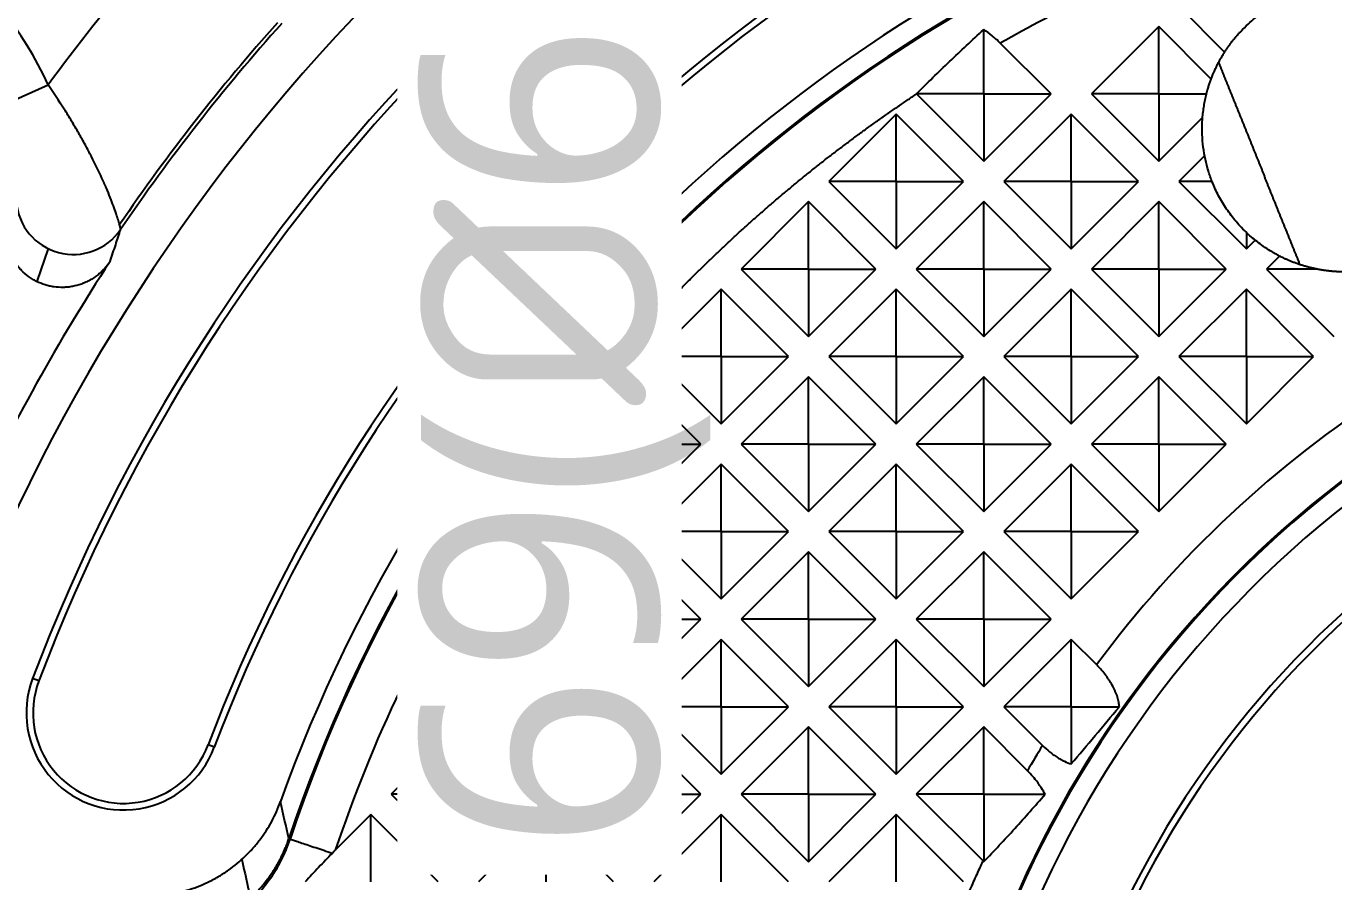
# Model space of a CAD drawing. Header units: millimetres. Extents: x 2519 to 3162, y 2051 to 2506.
# Drawn here: x 2738.72 to 2752.52, y 2284.17 to 2293.2 of the extents above; entities that cross this region are included whole.
import ezdxf
from ezdxf.lldxf.tags import DXFTag

# ---------------------------------------------------------------- set-up
doc = ezdxf.new("R2010")
doc.units = ezdxf.units.MM
doc.layers.add('20', color=7, linetype='Continuous', true_color=0xffffff)
doc.layers.add('dim', color=82, linetype='Continuous', lineweight=9)
doc.styles.add('Capful-A', font='')
doc.styles.get('Capful-A').set_extended_font_data('Microsoft YaHei')
tags = doc.linetypes.add('DASHED', pattern=[25.72, 12.86, -12.86]).pattern_tags.tags
tags[6:7] = [DXFTag(74, 4), DXFTag(75, 0), DXFTag(340, '0'), DXFTag(46, 0.0), DXFTag(50, 0.0), DXFTag(44, 0.0), DXFTag(45, 0.0)]
tags[4:5] = [DXFTag(74, 4), DXFTag(75, 0), DXFTag(340, '0'), DXFTag(46, 0.0), DXFTag(50, 0.0), DXFTag(44, 0.0), DXFTag(45, 0.0)]
doc.dimstyles.new('Capful-A-1.0', dxfattribs={"dimtxt": 2.5, "dimasz": 2.5, "dimexe": 1.5, "dimexo": 1, "dimgap": 1.5, "dimtad": 0, "dimdsep": 46, "dimtxsty": 'Capful-A', "dimcen": 0, "dimclrt": 2, "dimazin": 2, "dimtfac": 1, "dimtmove": 0, "dimatfit": 3, "dimfxl": 0, "dimtolj": 1, "dimtzin": 0, "dimarcsym": 0})

# ---------------------------------------------------------------- blocks, each defined once
blk = doc.blocks.new('*D157')
at = {"layer": 'Defpoints', "color": 0, "transparency": 16777216}
for p in [(2724.164, 2292.55), (2725.103, 2292.55), (2813.414, 2279.55)]:
    blk.add_point(p, dxfattribs=at)
at = {"layer": 'dim', "color": 0, "lineweight": -2, "transparency": 16777216}
blk.add_line((2724.663, 2292.55), (2725.103, 2292.55), dxfattribs=at)
at = {"layer": 'dim', "color": 2, "transparency": 16777216, "insert": (2730.448, 2292.55), "char_height": 2.5, "attachment_point": 5, "style": 'Capful-A', "bg_fill": 3, "box_fill_scale": 1.1, "bg_fill_color": 256, "bg_fill_true_color": 13158600, "bg_fill_transparency": 0}
blk.add_mtext('\\A1;13({\\fISOCPEUR|b0|i0|c134|p34;%%C}5)', dxfattribs=at)
blk = doc.blocks.new('*D158')
at = {"layer": 'Defpoints', "color": 0, "transparency": 16777216}
for p in [(2721.414, 2296.861), (2721.414, 2292.55), (2813.414, 2279.55)]:
    blk.add_point(p, dxfattribs=at)
at = {"layer": 'dim', "color": 0, "lineweight": -2, "transparency": 16777216}
blk.add_line((2721.414, 2293.05), (2721.414, 2296.861), dxfattribs=at)
at = {"layer": 'dim', "color": 2, "transparency": 16777216, "insert": (2721.414, 2299.131), "char_height": 2.5, "attachment_point": 5, "rotation": 90, "style": 'Capful-A', "bg_fill": 3, "box_fill_scale": 1.1, "bg_fill_color": 256, "bg_fill_true_color": 13158600, "bg_fill_transparency": 0}
blk.add_mtext('\\A1;92', dxfattribs=at)
blk = doc.blocks.new('*D161')
at = {"layer": 'Defpoints', "color": 0, "transparency": 16777216}
blk.add_point((2813.414, 2279.55), dxfattribs=at)
at = {"layer": 'dim', "color": 0, "lineweight": -2, "transparency": 16777216}
blk.add_line((2722.202, 2282.25), (2722.202, 2281.862), dxfattribs=at)
at = {"layer": 'dim', "color": 2, "transparency": 16777216, "insert": (2722.202, 2286.203), "char_height": 2.5, "attachment_point": 5, "rotation": 90, "style": 'Capful-A', "bg_fill": 3, "box_fill_scale": 1.1, "bg_fill_color": 256, "bg_fill_true_color": 13158600, "bg_fill_transparency": 0}
blk.add_mtext('\\A1;91.21', dxfattribs=at)
at = {"layer": 'Defpoints', "color": 0, "transparency": 16777216}
for p in [(2722.202, 2281.862), (2722.202, 2281.75)]:
    blk.add_point(p, dxfattribs=at)
blk = doc.blocks.new('*D162')
at = {"layer": 'Defpoints', "color": 0, "transparency": 16777216}
for p in [(2706.409, 2279.55), (2813.414, 2279.55)]:
    blk.add_point(p, dxfattribs=at)
at = {"layer": 'dim', "color": 0, "lineweight": -2, "transparency": 16777216}
for p, q in [((2706.409, 2280.05), (2706.409, 2283.55)), ((2706.409, 2283.55), (2706.409, 2278.962)), ((2706.409, 2278.962), (2706.409, 2282.962))]:
    blk.add_line(p, q, dxfattribs=at)
at = {"layer": 'dim', "color": 2, "transparency": 16777216, "insert": (2706.409, 2288.182), "char_height": 2.5, "attachment_point": 5, "rotation": 90, "style": 'Capful-A', "bg_fill": 3, "box_fill_scale": 1.1, "bg_fill_color": 256, "bg_fill_true_color": 13158600, "bg_fill_transparency": 0}
blk.add_mtext('\\A1;107.01', dxfattribs=at)
at = {"layer": 'Defpoints', "color": 0, "transparency": 16777216}
blk.add_point((2706.409, 2282.962), dxfattribs=at)
blk = doc.blocks.new('*D188')
at = {"layer": 'Defpoints', "color": 0, "transparency": 16777216}
for p in [(2744.414, 2283.929), (2744.414, 2282.85), (2813.414, 2279.55)]:
    blk.add_point(p, dxfattribs=at)
at = {"layer": 'dim', "color": 0, "lineweight": -2, "transparency": 16777216}
blk.add_line((2744.414, 2283.35), (2744.414, 2283.929), dxfattribs=at)
at = {"layer": 'dim', "color": 2, "transparency": 16777216, "insert": (2744.414, 2289.35), "char_height": 2.5, "attachment_point": 5, "rotation": 90, "style": 'Capful-A', "bg_fill": 3, "box_fill_scale": 1.1, "bg_fill_color": 256, "bg_fill_true_color": 13158600, "bg_fill_transparency": 0}
blk.add_mtext('\\A1;69({\\fISOCPEUR|b0|i0|c134|p34;%%C}6)', dxfattribs=at)

msp = doc.modelspace()

# ---------------------------------------------------------------- linework, layer by layer
at = {"layer": '20', "color": 7, "linetype": 'Continuous'}
for p, q in [((2750.887, 2293.408), (2751.369, 2292.925)), ((2748.826, 2292.484), (2748.826, 2293.162)), ((2750.674, 2293.194), (2749.963, 2292.484)), ((2751.227, 2292.641), (2750.674, 2293.194)), ((2750.674, 2292.484), (2750.674, 2293.194)), ((2749.537, 2292.484), (2749.001, 2293.019)), ((2738.402, 2292.334), (2738.952, 2292.579)), ((2748.826, 2292.484), (2748.115, 2292.484)), ((2748.116, 2292.483), (2748.826, 2291.773)), ((2748.826, 2292.484), (2748.826, 2291.773)), ((2748.826, 2292.484), (2749.537, 2292.484)), ((2748.826, 2291.773), (2749.537, 2292.484)), ((2750.674, 2292.484), (2749.963, 2292.484)), ((2749.963, 2292.484), (2750.674, 2291.773)), ((2750.674, 2292.484), (2750.674, 2291.773)), ((2750.674, 2292.484), (2751.178, 2292.484)), ((2747.902, 2292.271), (2747.192, 2291.56)), ((2747.902, 2291.56), (2747.902, 2292.271)), ((2748.613, 2291.56), (2747.902, 2292.271)), ((2749.75, 2292.271), (2749.039, 2291.56)), ((2750.461, 2291.56), (2749.75, 2292.271)), ((2749.75, 2291.56), (2749.75, 2292.271)), ((2750.674, 2291.773), (2751.136, 2292.236)), ((2751.158, 2291.831), (2750.887, 2291.56)), ((2747.902, 2291.56), (2747.192, 2291.56)), ((2747.192, 2291.56), (2747.902, 2290.849)), ((2747.902, 2291.56), (2747.902, 2290.849)), ((2747.902, 2291.56), (2748.613, 2291.56)), ((2747.902, 2290.849), (2748.613, 2291.56)), ((2749.039, 2291.56), (2749.75, 2290.849)), ((2749.75, 2291.56), (2749.039, 2291.56)), ((2749.75, 2290.849), (2750.461, 2291.56)), ((2749.75, 2291.56), (2750.461, 2291.56)), ((2749.75, 2291.56), (2749.75, 2290.849)), ((2751.236, 2291.56), (2750.887, 2291.56)), ((2750.887, 2291.56), (2751.598, 2290.849)), ((2746.978, 2291.347), (2746.268, 2290.636)), ((2746.978, 2290.636), (2746.978, 2291.347)), ((2747.689, 2290.636), (2746.978, 2291.347)), ((2748.826, 2291.347), (2748.115, 2290.636)), ((2748.826, 2290.636), (2748.826, 2291.347)), ((2749.537, 2290.636), (2748.826, 2291.347)), ((2750.674, 2291.347), (2749.963, 2290.636)), ((2750.674, 2290.636), (2750.674, 2291.347)), ((2751.384, 2290.636), (2750.674, 2291.347)), ((2738.954, 2290.851), (2738.833, 2290.504)), ((2746.978, 2290.636), (2746.268, 2290.636)), ((2746.268, 2290.636), (2746.978, 2289.925)), ((2746.978, 2290.636), (2747.689, 2290.636)), ((2746.978, 2290.636), (2746.978, 2289.925)), ((2746.978, 2289.925), (2747.689, 2290.636)), ((2748.826, 2290.636), (2748.115, 2290.636)), ((2748.115, 2290.636), (2748.826, 2289.925)), ((2748.826, 2290.636), (2749.537, 2290.636)), ((2748.826, 2290.636), (2748.826, 2289.925)), ((2748.826, 2289.925), (2749.537, 2290.636)), ((2750.674, 2290.636), (2749.963, 2290.636)), ((2749.963, 2290.636), (2750.674, 2289.925)), ((2750.674, 2290.636), (2750.674, 2289.925)), ((2750.674, 2290.636), (2751.384, 2290.636)), ((2750.674, 2289.925), (2751.384, 2290.636)), ((2751.913, 2290.534), (2752.521, 2289.925)), ((2746.055, 2290.423), (2745.344, 2289.712)), ((2746.055, 2289.712), (2746.055, 2290.423)), ((2746.765, 2289.712), (2746.055, 2290.423)), ((2747.902, 2290.423), (2747.192, 2289.712)), ((2747.902, 2289.712), (2747.902, 2290.423)), ((2748.613, 2289.712), (2747.902, 2290.423)), ((2749.75, 2290.423), (2749.039, 2289.712)), ((2750.461, 2289.712), (2749.75, 2290.423)), ((2749.75, 2289.712), (2749.75, 2290.423)), ((2751.598, 2290.423), (2750.887, 2289.712)), ((2751.598, 2289.712), (2751.598, 2290.423)), ((2752.308, 2289.712), (2751.598, 2290.423)), ((2746.055, 2289.712), (2745.344, 2289.712)), ((2745.344, 2289.712), (2746.055, 2289.002)), ((2746.055, 2289.712), (2746.055, 2289.002)), ((2746.055, 2289.712), (2746.765, 2289.712)), ((2746.055, 2289.002), (2746.765, 2289.712)), ((2747.902, 2289.712), (2747.192, 2289.712)), ((2747.192, 2289.712), (2747.902, 2289.002)), ((2747.902, 2289.712), (2748.613, 2289.712)), ((2747.902, 2289.712), (2747.902, 2289.002)), ((2747.902, 2289.002), (2748.613, 2289.712)), ((2749.039, 2289.712), (2749.75, 2289.002)), ((2749.75, 2289.712), (2749.039, 2289.712)), ((2749.75, 2289.002), (2750.461, 2289.712)), ((2749.75, 2289.712), (2749.75, 2289.002)), ((2749.75, 2289.712), (2750.461, 2289.712)), ((2751.598, 2289.712), (2750.887, 2289.712)), ((2750.887, 2289.712), (2751.598, 2289.002)), ((2751.598, 2289.712), (2751.598, 2289.002)), ((2751.598, 2289.712), (2752.308, 2289.712)), ((2751.598, 2289.002), (2752.308, 2289.712)), ((2745.131, 2289.499), (2744.42, 2288.788)), ((2745.131, 2288.788), (2745.131, 2289.499)), ((2745.841, 2288.788), (2745.131, 2289.499)), ((2746.978, 2289.499), (2746.268, 2288.788)), ((2746.978, 2288.788), (2746.978, 2289.499)), ((2747.689, 2288.788), (2746.978, 2289.499)), ((2748.826, 2289.499), (2748.115, 2288.788)), ((2748.826, 2288.788), (2748.826, 2289.499)), ((2749.537, 2288.788), (2748.826, 2289.499)), ((2750.674, 2289.499), (2749.963, 2288.788)), ((2751.384, 2288.788), (2750.674, 2289.499)), ((2750.674, 2288.788), (2750.674, 2289.499)), ((2745.131, 2288.788), (2744.42, 2288.788)), ((2744.42, 2288.788), (2745.131, 2288.078)), ((2745.131, 2288.788), (2745.841, 2288.788)), ((2745.131, 2288.788), (2745.131, 2288.078)), ((2745.131, 2288.078), (2745.841, 2288.788)), ((2746.978, 2288.788), (2746.268, 2288.788)), ((2746.268, 2288.788), (2746.978, 2288.078)), ((2746.978, 2288.788), (2747.689, 2288.788)), ((2746.978, 2288.788), (2746.978, 2288.078)), ((2746.978, 2288.078), (2747.689, 2288.788)), ((2748.826, 2288.788), (2748.115, 2288.788)), ((2748.115, 2288.788), (2748.826, 2288.078)), ((2748.826, 2288.788), (2748.826, 2288.078)), ((2748.826, 2288.788), (2749.537, 2288.788)), ((2748.826, 2288.078), (2749.537, 2288.788)), ((2750.674, 2288.788), (2749.963, 2288.788)), ((2749.963, 2288.788), (2750.674, 2288.078)), ((2750.674, 2288.078), (2751.384, 2288.788)), ((2750.674, 2288.788), (2750.674, 2288.078)), ((2750.674, 2288.788), (2751.384, 2288.788)), ((2744.207, 2288.575), (2743.761, 2288.129)), ((2744.918, 2287.865), (2744.207, 2288.575)), ((2744.207, 2287.865), (2744.207, 2288.575)), ((2746.055, 2288.575), (2745.344, 2287.865)), ((2746.055, 2287.865), (2746.055, 2288.575)), ((2746.765, 2287.865), (2746.055, 2288.575)), ((2747.902, 2288.575), (2747.192, 2287.865)), ((2748.613, 2287.865), (2747.902, 2288.575)), ((2747.902, 2287.865), (2747.902, 2288.575)), ((2749.75, 2288.575), (2749.039, 2287.865)), ((2750.461, 2287.865), (2749.75, 2288.575)), ((2749.75, 2287.865), (2749.75, 2288.575)), ((2744.207, 2287.865), (2743.5, 2287.865)), ((2743.553, 2287.808), (2744.207, 2287.154)), ((2744.207, 2287.154), (2744.918, 2287.865)), ((2744.207, 2287.865), (2744.918, 2287.865)), ((2744.207, 2287.865), (2744.207, 2287.154)), ((2746.055, 2287.865), (2745.344, 2287.865)), ((2745.344, 2287.865), (2746.055, 2287.154)), ((2746.055, 2287.865), (2746.765, 2287.865)), ((2746.055, 2287.865), (2746.055, 2287.154)), ((2746.055, 2287.154), (2746.765, 2287.865)), ((2747.192, 2287.865), (2747.902, 2287.154)), ((2747.902, 2287.865), (2747.192, 2287.865)), ((2747.902, 2287.865), (2748.613, 2287.865)), ((2747.902, 2287.865), (2747.902, 2287.154)), ((2747.902, 2287.154), (2748.613, 2287.865)), ((2749.039, 2287.865), (2749.75, 2287.154)), ((2749.75, 2287.865), (2749.039, 2287.865)), ((2749.75, 2287.154), (2750.461, 2287.865)), ((2749.75, 2287.865), (2749.75, 2287.154)), ((2749.75, 2287.865), (2750.461, 2287.865)), ((2745.131, 2287.651), (2744.42, 2286.941)), ((2745.131, 2286.941), (2745.131, 2287.651)), ((2745.841, 2286.941), (2745.131, 2287.651)), ((2746.978, 2287.651), (2746.268, 2286.941)), ((2746.978, 2286.941), (2746.978, 2287.651)), ((2747.689, 2286.941), (2746.978, 2287.651)), ((2748.826, 2287.651), (2748.115, 2286.941)), ((2748.826, 2286.941), (2748.826, 2287.651)), ((2749.537, 2286.941), (2748.826, 2287.651)), ((2745.131, 2286.941), (2744.42, 2286.941)), ((2744.42, 2286.941), (2745.131, 2286.23)), ((2745.131, 2286.941), (2745.841, 2286.941)), ((2745.131, 2286.941), (2745.131, 2286.23)), ((2745.131, 2286.23), (2745.841, 2286.941)), ((2746.978, 2286.941), (2746.268, 2286.941)), ((2746.268, 2286.941), (2746.978, 2286.23)), ((2746.978, 2286.941), (2747.689, 2286.941)), ((2746.978, 2286.941), (2746.978, 2286.23)), ((2746.978, 2286.23), (2747.689, 2286.941)), ((2748.826, 2286.941), (2748.115, 2286.941)), ((2748.115, 2286.941), (2748.826, 2286.23)), ((2748.826, 2286.941), (2748.826, 2286.23)), ((2748.826, 2286.941), (2749.537, 2286.941)), ((2748.826, 2286.23), (2749.537, 2286.941)), ((2744.207, 2286.728), (2743.496, 2286.017)), ((2744.918, 2286.017), (2744.207, 2286.728)), ((2744.207, 2286.017), (2744.207, 2286.728)), ((2746.055, 2286.728), (2745.344, 2286.017)), ((2746.055, 2286.017), (2746.055, 2286.728)), ((2746.765, 2286.017), (2746.055, 2286.728)), ((2747.902, 2286.728), (2747.192, 2286.017)), ((2748.613, 2286.017), (2747.902, 2286.728)), ((2747.902, 2286.017), (2747.902, 2286.728)), ((2749.75, 2286.728), (2749.039, 2286.017)), ((2749.75, 2286.017), (2749.75, 2286.728)), ((2750.019, 2286.459), (2749.75, 2286.728)), ((2738.855, 2286.29), (2738.789, 2286.315)), ((2743.496, 2286.017), (2744.207, 2285.306)), ((2744.207, 2286.017), (2743.496, 2286.017)), ((2744.207, 2285.306), (2744.918, 2286.017)), ((2744.207, 2286.017), (2744.918, 2286.017)), ((2744.207, 2286.017), (2744.207, 2285.306)), ((2746.055, 2286.017), (2745.344, 2286.017)), ((2745.344, 2286.017), (2746.055, 2285.306)), ((2746.055, 2286.017), (2746.765, 2286.017)), ((2746.055, 2286.017), (2746.055, 2285.306)), ((2746.055, 2285.306), (2746.765, 2286.017)), ((2747.902, 2286.017), (2747.192, 2286.017)), ((2747.192, 2286.017), (2747.902, 2285.306)), ((2747.902, 2286.017), (2747.902, 2285.306)), ((2747.902, 2285.306), (2748.613, 2286.017)), ((2747.902, 2286.017), (2748.613, 2286.017)), ((2749.75, 2286.017), (2749.039, 2286.017)), ((2749.039, 2286.017), (2749.447, 2285.609)), ((2749.75, 2286.017), (2750.258, 2286.017)), ((2749.75, 2286.017), (2749.75, 2285.414)), ((2743.283, 2285.804), (2742.572, 2285.093)), ((2743.283, 2285.093), (2743.283, 2285.804)), ((2743.994, 2285.093), (2743.283, 2285.804)), ((2745.131, 2285.804), (2744.42, 2285.093)), ((2745.131, 2285.093), (2745.131, 2285.804)), ((2745.841, 2285.093), (2745.131, 2285.804)), ((2746.978, 2285.804), (2746.268, 2285.093)), ((2746.978, 2285.093), (2746.978, 2285.804)), ((2747.689, 2285.093), (2746.978, 2285.804)), ((2748.826, 2285.804), (2748.115, 2285.093)), ((2749.289, 2285.341), (2748.826, 2285.804)), ((2748.826, 2285.093), (2748.826, 2285.804)), ((2740.707, 2285.589), (2740.641, 2285.614)), ((2743.283, 2285.093), (2742.572, 2285.093)), ((2742.572, 2285.093), (2743.283, 2284.382)), ((2743.283, 2285.093), (2743.283, 2284.382)), ((2743.283, 2284.382), (2743.994, 2285.093)), ((2743.283, 2285.093), (2743.994, 2285.093)), ((2745.131, 2285.093), (2744.42, 2285.093)), ((2744.42, 2285.093), (2745.131, 2284.382)), ((2745.131, 2285.093), (2745.841, 2285.093)), ((2745.131, 2285.093), (2745.131, 2284.382)), ((2745.131, 2284.382), (2745.841, 2285.093)), ((2746.978, 2285.093), (2746.268, 2285.093)), ((2746.268, 2285.093), (2746.978, 2284.382)), ((2746.978, 2285.093), (2747.689, 2285.093)), ((2746.978, 2285.093), (2746.978, 2284.382)), ((2746.978, 2284.382), (2747.689, 2285.093)), ((2748.826, 2285.093), (2748.115, 2285.093)), ((2748.115, 2285.093), (2748.823, 2284.386)), ((2748.826, 2285.093), (2749.475, 2285.093)), ((2748.826, 2285.093), (2748.826, 2284.383)), ((2742.359, 2284.88), (2741.983, 2284.503)), ((2743.07, 2284.169), (2742.359, 2284.88)), ((2742.359, 2284.169), (2742.359, 2284.88)), ((2744.207, 2284.88), (2743.496, 2284.169)), ((2744.918, 2284.169), (2744.207, 2284.88)), ((2744.207, 2284.169), (2744.207, 2284.88)), ((2746.055, 2284.88), (2745.344, 2284.169)), ((2746.055, 2284.169), (2746.055, 2284.88)), ((2746.765, 2284.169), (2746.055, 2284.88)), ((2747.902, 2284.88), (2747.192, 2284.169)), ((2748.613, 2284.169), (2747.902, 2284.88)), ((2747.902, 2284.169), (2747.902, 2284.88))]:
    msp.add_line(p, q, dxfattribs=at)
at = {"layer": '20', "color": 8, "linetype": 'DASHED', "ltscale": 0.003}
for p, q in [((2751.598, 2291.022), (2751.598, 2290.849)), ((2751.948, 2290.773), (2751.811, 2290.636))]:
    msp.add_line(p, q, dxfattribs=at)
at = {"layer": '20', "color": 8, "linetype": 'DASHED', "ltscale": 0.002}
for p, q in [((2751.598, 2290.849), (2751.69, 2290.941)), ((2751.811, 2290.636), (2751.913, 2290.534))]:
    msp.add_line(p, q, dxfattribs=at)
at = {"layer": '20', "color": 8, "linetype": 'DASHED', "ltscale": 0.008}
msp.add_line((2752.335, 2290.636), (2751.811, 2290.636), dxfattribs=at)
at = {"layer": '20', "color": 7, "linetype": 'Continuous'}
for centre, radius, start, end in [((2753.057, 2279.55), 28.649, 112.2876, 171.04), ((2753.057, 2279.55), 28.636, 113.848, 171.04), ((2753.057, 2279.55), 28.147, 112.2876, 171.0399), ((2753.057, 2279.55), 27.782, 112.2875, 247.6643), ((2753.057, 2279.55), 27.712, 112.2862, 247.7111), ((2753.057, 2279.55), 25.842, 112.2891, 247.7135), ((2753.057, 2279.55), 25.772, 112.2877, 247.667), ((2753.566, 2279.55), 25.125, 112.2698, 247.7302), ((2756.666, 2279.55), 19.968, 114.7791, 162.8153), ((2756.666, 2279.55), 19.114, 111.8865, 159.2733), ((2756.666, 2279.55), 19.044, 111.8865, 159.2734), ((2756.668, 2279.55), 17.136, 111.8917, 159.2754), ((2756.668, 2279.55), 17.066, 111.8916, 159.2758), ((2735.736, 2291.144), 3.522, 24.0463, 84.4193), ((2756.668, 2279.55), 16.212, 111.8916, 160.292), ((2756.668, 2279.55), 16.001, 111.8916, 161.5074), ((2756.668, 2279.55), 15.988, 111.8916, 161.5074), ((2756.668, 2279.55), 15.498, 111.8916, 119.6496), ((2756.666, 2279.55), 21.99, 139.6145, 143.6639), ((2756.666, 2279.55), 20.521, 138.1781, 145.7339), ((2756.666, 2279.55), 20.483, 138.1037, 145.84), ((2756.666, 2279.55), 20.389, 146.7953, 155.2654), ((2759.382, 2279.55), 11.134, 111.5453, 248.4547), ((2759.382, 2279.55), 11.147, 111.5454, 174.9365), ((2759.382, 2279.55), 10.923, 111.5453, 248.4547), ((2759.382, 2279.55), 11.637, 122.669, 143.5792), ((2759.382, 2279.55), 10.069, 111.5453, 248.4547), ((2759.382, 2279.55), 9.999, 111.5453, 248.4551), ((2756.668, 2279.55), 15.498, 147.8041, 161.3616), ((2759.382, 2279.55), 8.129, 111.5456, 248.4547), ((2759.382, 2279.55), 8.059, 111.5453, 248.4547), ((2739.748, 2285.952), 1.025, 159.2733, 339.2758), ((2739.748, 2285.952), 0.955, 159.2751, 339.2832), ((2759.382, 2279.55), 11.637, 148.6236, 150.1562), ((2759.382, 2279.55), 7.165, 139.8148, 219.2454)]:
    msp.add_arc(centre, radius, start, end, dxfattribs=at)
for centre, major_axis, ratio, start_param, end_param in [((2739.218, 2291.39), (-0.574, 0.185), 0.995656, 0.384207, 2.856608), ((2756.668, 2288.859), (0, 18.631), 0.866223, 1.812116, 1.834807)]:
    msp.add_ellipse(centre, major_axis=major_axis, ratio=ratio, start_param=start_param, end_param=end_param, dxfattribs=at)
for points, knots in [([(2751.305, 2292.815), (2751.311, 2292.826), (2751.323, 2292.849), (2751.342, 2292.882), (2751.362, 2292.914), (2751.382, 2292.945), (2751.402, 2292.974), (2751.422, 2293.002), (2751.441, 2293.029), (2751.461, 2293.054), (2751.481, 2293.078), (2751.501, 2293.101), (2751.52, 2293.123), (2751.557, 2293.163), (2751.614, 2293.22), (2751.693, 2293.288), (2751.773, 2293.348), (2751.886, 2293.422), (2752.038, 2293.5), (2752.231, 2293.569), (2752.432, 2293.611), (2752.595, 2293.622), (2752.711, 2293.619), (2752.779, 2293.614), (2752.844, 2293.607), (2752.913, 2293.596), (2752.983, 2293.581), (2753.057, 2293.562), (2753.128, 2293.539), (2753.197, 2293.514), (2753.262, 2293.486), (2753.339, 2293.449), (2753.421, 2293.403), (2753.542, 2293.323), (2753.677, 2293.213), (2753.822, 2293.054), (2753.942, 2292.881), (2754.038, 2292.688), (2754.105, 2292.483), (2754.137, 2292.308), (2754.146, 2292.167), (2754.147, 2292.061), (2754.139, 2291.952), (2754.126, 2291.861), (2754.111, 2291.787), (2754.097, 2291.73), (2754.079, 2291.665), (2754.055, 2291.594), (2754.024, 2291.516), (2753.975, 2291.411), (2753.908, 2291.294), (2753.825, 2291.179), (2753.721, 2291.059), (2753.588, 2290.935), (2753.411, 2290.812), (2753.22, 2290.716), (2753.05, 2290.659), (2752.912, 2290.629), (2752.808, 2290.613), (2752.698, 2290.605), (2752.62, 2290.605), (2752.575, 2290.606), (2752.564, 2290.607), (2752.553, 2290.608), (2752.541, 2290.608), (2752.529, 2290.609), (2752.517, 2290.61), (2752.504, 2290.611), (2752.491, 2290.612), (2752.478, 2290.614), (2752.465, 2290.615), (2752.451, 2290.617), (2752.437, 2290.619), (2752.423, 2290.621), (2752.409, 2290.623), (2752.394, 2290.625), (2752.38, 2290.628), (2752.365, 2290.63), (2752.349, 2290.633), (2752.334, 2290.636), (2752.318, 2290.64), (2752.302, 2290.643), (2752.286, 2290.647), (2752.269, 2290.651), (2752.253, 2290.655), (2752.236, 2290.66), (2752.219, 2290.665), (2752.201, 2290.67), (2752.184, 2290.675), (2752.172, 2290.679), (2752.166, 2290.681)], [0, 0, 0, 0, 0.005845, 0.011533, 0.017064, 0.022438, 0.027655, 0.032714, 0.037617, 0.042363, 0.046952, 0.051385, 0.055661, 0.05978, 0.075477, 0.090657, 0.105326, 0.119493, 0.149375, 0.179086, 0.208116, 0.238779, 0.249992, 0.259174, 0.268852, 0.279026, 0.289698, 0.300868, 0.312537, 0.32298, 0.333424, 0.343867, 0.360903, 0.375022, 0.408138, 0.437481, 0.469297, 0.49998, 0.530927, 0.56249, 0.577087, 0.592379, 0.608371, 0.62507, 0.632507, 0.64114, 0.65097, 0.661995, 0.674216, 0.687633, 0.712694, 0.733438, 0.749864, 0.782384, 0.812347, 0.843644, 0.874847, 0.889626, 0.904977, 0.920905, 0.937415, 0.939012, 0.940649, 0.942326, 0.944044, 0.945801, 0.947598, 0.949436, 0.951313, 0.953231, 0.955189, 0.957186, 0.959224, 0.961302, 0.96342, 0.965578, 0.967776, 0.970014, 0.972293, 0.974611, 0.976969, 0.979368, 0.981807, 0.984285, 0.986804, 0.989363, 0.991962, 0.994601, 0.997281, 1, 1, 1, 1]), ([(2748.114, 2292.482), (2748.23, 2292.598), (2748.348, 2292.713), (2748.585, 2292.94), (2748.705, 2293.052), (2748.826, 2293.162)], [0, 0, 0, 0, 0.5, 0.5, 1, 1, 1, 1]), ([(2752.166, 2290.681), (2752.154, 2290.685), (2752.13, 2290.693), (2752.095, 2290.706), (2752.063, 2290.719), (2752.033, 2290.732), (2752.006, 2290.744), (2751.981, 2290.756), (2751.959, 2290.767), (2751.938, 2290.778), (2751.92, 2290.787), (2751.904, 2290.796), (2751.891, 2290.804), (2751.879, 2290.81), (2751.847, 2290.83), (2751.795, 2290.862), (2751.727, 2290.911), (2751.665, 2290.961), (2751.584, 2291.033), (2751.489, 2291.133), (2751.388, 2291.266), (2751.304, 2291.406), (2751.241, 2291.541), (2751.196, 2291.67), (2751.164, 2291.793), (2751.141, 2291.923), (2751.13, 2292.057), (2751.131, 2292.171), (2751.138, 2292.261), (2751.146, 2292.326), (2751.156, 2292.39), (2751.17, 2292.453), (2751.182, 2292.501), (2751.191, 2292.535), (2751.197, 2292.554), (2751.203, 2292.573), (2751.21, 2292.592), (2751.216, 2292.611), (2751.223, 2292.63), (2751.23, 2292.649), (2751.237, 2292.668), (2751.245, 2292.687), (2751.253, 2292.705), (2751.261, 2292.724), (2751.269, 2292.742), (2751.278, 2292.761), (2751.286, 2292.779), (2751.295, 2292.797), (2751.302, 2292.809), (2751.305, 2292.815)], [0, 0, 0, 0, 0.01508, 0.029252, 0.042518, 0.054876, 0.066328, 0.076873, 0.08651, 0.095241, 0.103065, 0.109981, 0.115991, 0.121093, 0.125289, 0.159151, 0.191226, 0.221516, 0.250025, 0.314894, 0.37813, 0.439808, 0.50001, 0.546674, 0.594953, 0.644885, 0.696501, 0.749833, 0.775122, 0.800297, 0.82536, 0.850312, 0.875154, 0.882958, 0.890762, 0.898566, 0.906369, 0.914172, 0.921976, 0.929779, 0.937582, 0.945384, 0.953187, 0.96099, 0.968792, 0.976594, 0.984396, 0.992198, 1, 1, 1, 1]), ([(2751.304, 2292.814), (2751.308, 2292.804), (2751.316, 2292.786), (2751.327, 2292.757), (2751.339, 2292.729), (2751.35, 2292.701), (2751.362, 2292.672), (2751.373, 2292.644), (2751.385, 2292.615), (2751.396, 2292.586), (2751.408, 2292.557), (2751.42, 2292.528), (2751.432, 2292.499), (2751.443, 2292.47), (2751.455, 2292.44), (2751.467, 2292.411), (2751.479, 2292.381), (2751.491, 2292.352), (2751.503, 2292.322), (2751.515, 2292.292), (2751.527, 2292.262), (2751.539, 2292.232), (2751.552, 2292.202), (2751.564, 2292.172), (2751.576, 2292.142), (2751.588, 2292.111), (2751.6, 2292.081), (2751.613, 2292.05), (2751.625, 2292.02), (2751.638, 2291.989), (2751.65, 2291.958), (2751.662, 2291.927), (2751.675, 2291.896), (2751.687, 2291.865), (2751.7, 2291.834), (2751.712, 2291.803), (2751.725, 2291.772), (2751.738, 2291.741), (2751.75, 2291.71), (2751.763, 2291.678), (2751.776, 2291.647), (2751.784, 2291.626), (2751.788, 2291.616)], [0, 0, 0, 0, 0.024182, 0.048405, 0.072671, 0.096979, 0.121328, 0.14572, 0.170153, 0.194629, 0.219146, 0.243706, 0.268307, 0.29295, 0.317636, 0.342363, 0.367132, 0.391943, 0.416796, 0.441692, 0.466629, 0.491608, 0.516629, 0.541692, 0.566796, 0.591943, 0.617132, 0.642363, 0.667636, 0.69295, 0.718307, 0.743706, 0.769146, 0.794629, 0.820153, 0.84572, 0.871328, 0.896979, 0.922671, 0.948405, 0.974182, 1, 1, 1, 1]), ([(2739.717, 2291.051), (2739.718, 2291.054), (2739.717, 2291.06), (2739.714, 2291.074), (2739.713, 2291.079), (2739.71, 2291.091), (2739.708, 2291.098), (2739.702, 2291.12), (2739.692, 2291.155), (2739.678, 2291.199), (2739.661, 2291.248), (2739.652, 2291.274), (2739.631, 2291.33), (2739.608, 2291.389), (2739.582, 2291.455), (2739.56, 2291.506), (2739.552, 2291.523), (2739.537, 2291.558), (2739.528, 2291.576), (2739.487, 2291.667), (2739.45, 2291.743), (2739.389, 2291.862), (2739.368, 2291.903), (2739.323, 2291.985), (2739.3, 2292.027), (2739.264, 2292.09), (2739.251, 2292.111), (2739.226, 2292.154), (2739.214, 2292.175), (2739.175, 2292.239), (2739.149, 2292.281), (2739.068, 2292.409), (2739.012, 2292.494), (2738.952, 2292.579)], [0, 0, 0, 0, 0.0625, 0.0625, 0.09375, 0.09375, 0.125, 0.125, 0.1875, 0.25, 0.25, 0.3125, 0.3125, 0.375, 0.4375, 0.4375, 0.46875, 0.46875, 0.5, 0.5, 0.625, 0.625, 0.6875, 0.6875, 0.75, 0.75, 0.78125, 0.78125, 0.8125, 0.8125, 0.875, 0.875, 1, 1, 1, 1]), ([(2743.761, 2288.129), (2743.78, 2288.157), (2743.819, 2288.217), (2743.882, 2288.309), (2743.951, 2288.409), (2744.026, 2288.516), (2744.109, 2288.631), (2744.198, 2288.753), (2744.294, 2288.882), (2744.397, 2289.017), (2744.569, 2289.237), (2744.797, 2289.516), (2745.067, 2289.829), (2745.297, 2290.082), (2745.482, 2290.277), (2745.619, 2290.418), (2745.708, 2290.508), (2745.764, 2290.564), (2745.806, 2290.605), (2745.847, 2290.646), (2745.889, 2290.687), (2745.931, 2290.728), (2745.973, 2290.768), (2746.015, 2290.808), (2746.058, 2290.848), (2746.1, 2290.888), (2746.143, 2290.928), (2746.186, 2290.968), (2746.228, 2291.007), (2746.272, 2291.047), (2746.315, 2291.086), (2746.358, 2291.125), (2746.402, 2291.164), (2746.446, 2291.202), (2746.49, 2291.241), (2746.534, 2291.279), (2746.578, 2291.317), (2746.622, 2291.355), (2746.667, 2291.393), (2746.711, 2291.431), (2746.756, 2291.468), (2746.801, 2291.506), (2746.846, 2291.543), (2746.891, 2291.58), (2746.936, 2291.617), (2746.982, 2291.654), (2747.028, 2291.69), (2747.073, 2291.726), (2747.119, 2291.763), (2747.165, 2291.799), (2747.211, 2291.834), (2747.258, 2291.87), (2747.304, 2291.905), (2747.351, 2291.941), (2747.398, 2291.976), (2747.444, 2292.011), (2747.491, 2292.046), (2747.539, 2292.08), (2747.586, 2292.115), (2747.633, 2292.149), (2747.681, 2292.183), (2747.729, 2292.217), (2747.776, 2292.25), (2747.824, 2292.284), (2747.872, 2292.317), (2747.921, 2292.35), (2747.969, 2292.383), (2748.017, 2292.416), (2748.066, 2292.449), (2748.098, 2292.47), (2748.115, 2292.481)], [0, 0, 0, 0, 0.016427, 0.034439, 0.054037, 0.07522, 0.09799, 0.122344, 0.148284, 0.17581, 0.204921, 0.283374, 0.350141, 0.405221, 0.448614, 0.48032, 0.50034, 0.509751, 0.519163, 0.528575, 0.537988, 0.547402, 0.556816, 0.566232, 0.575647, 0.585064, 0.594481, 0.603898, 0.613316, 0.622735, 0.632155, 0.641575, 0.650996, 0.660417, 0.669839, 0.679262, 0.688685, 0.698109, 0.707534, 0.716959, 0.726385, 0.735811, 0.745238, 0.754666, 0.764094, 0.773523, 0.782953, 0.792383, 0.801814, 0.811245, 0.820677, 0.83011, 0.839543, 0.848977, 0.858411, 0.867846, 0.877282, 0.886718, 0.896155, 0.905593, 0.915031, 0.924469, 0.933909, 0.943348, 0.952789, 0.96223, 0.971672, 0.981114, 0.990557, 1, 1, 1, 1]), ([(2752.166, 2290.681), (2752.162, 2290.69), (2752.154, 2290.71), (2752.143, 2290.739), (2752.131, 2290.768), (2752.119, 2290.797), (2752.107, 2290.826), (2752.095, 2290.855), (2752.084, 2290.885), (2752.072, 2290.914), (2752.06, 2290.944), (2752.048, 2290.973), (2752.036, 2291.003), (2752.024, 2291.033), (2752.012, 2291.063), (2751.999, 2291.093), (2751.987, 2291.123), (2751.975, 2291.153), (2751.963, 2291.184), (2751.95, 2291.214), (2751.938, 2291.244), (2751.926, 2291.275), (2751.914, 2291.306), (2751.901, 2291.336), (2751.889, 2291.367), (2751.876, 2291.398), (2751.864, 2291.429), (2751.851, 2291.46), (2751.839, 2291.491), (2751.826, 2291.522), (2751.814, 2291.553), (2751.801, 2291.584), (2751.793, 2291.605), (2751.788, 2291.616)], [0, 0, 0, 0, 0.031344, 0.062748, 0.094214, 0.125741, 0.157328, 0.188977, 0.220686, 0.252457, 0.284288, 0.31618, 0.348133, 0.380148, 0.412223, 0.444359, 0.476556, 0.508814, 0.541133, 0.573513, 0.605954, 0.638456, 0.671019, 0.703643, 0.736327, 0.769073, 0.80188, 0.834747, 0.867676, 0.900666, 0.933716, 0.966828, 1, 1, 1, 1]), ([(2739.606, 2290.716), (2739.588, 2290.688), (2739.568, 2290.663), (2739.535, 2290.626), (2739.523, 2290.615), (2739.499, 2290.592), (2739.487, 2290.582), (2739.448, 2290.552), (2739.421, 2290.534), (2739.379, 2290.51), (2739.364, 2290.502), (2739.334, 2290.489), (2739.319, 2290.483), (2739.273, 2290.466), (2739.242, 2290.458), (2739.194, 2290.449), (2739.178, 2290.446), (2739.145, 2290.443), (2739.129, 2290.442), (2739.08, 2290.441), (2739.047, 2290.443), (2738.999, 2290.45), (2738.983, 2290.453), (2738.951, 2290.46), (2738.935, 2290.464), (2738.889, 2290.479), (2738.859, 2290.491), (2738.815, 2290.513), (2738.801, 2290.521), (2738.773, 2290.538), (2738.759, 2290.547), (2738.72, 2290.576), (2738.695, 2290.597), (2738.661, 2290.632), (2738.65, 2290.644), (2738.629, 2290.669), (2738.619, 2290.682), (2738.591, 2290.722), (2738.574, 2290.75), (2738.553, 2290.794), (2738.546, 2290.809), (2738.534, 2290.839), (2738.529, 2290.855), (2738.515, 2290.902), (2738.501, 2290.965), (2738.498, 2291.03), (2738.499, 2291.063)], [0, 0, 0, 0, 0.0625, 0.0625, 0.09375, 0.09375, 0.125, 0.125, 0.1875, 0.1875, 0.21875, 0.21875, 0.25, 0.25, 0.3125, 0.3125, 0.34375, 0.34375, 0.375, 0.375, 0.4375, 0.4375, 0.46875, 0.46875, 0.5, 0.5, 0.5625, 0.5625, 0.59375, 0.59375, 0.625, 0.625, 0.6875, 0.6875, 0.71875, 0.71875, 0.75, 0.75, 0.8125, 0.8125, 0.84375, 0.84375, 0.875, 0.875, 0.9375, 1, 1, 1, 1]), ([(2739.606, 2290.716), (2739.627, 2290.777), (2739.647, 2290.835), (2739.684, 2290.946), (2739.701, 2291), (2739.717, 2291.051)], [0, 0, 0, 0, 0.5, 0.5, 1, 1, 1, 1]), ([(2750.258, 2286.017), (2750.257, 2286.032), (2750.255, 2286.048), (2750.25, 2286.073), (2750.248, 2286.082), (2750.244, 2286.099), (2750.241, 2286.108), (2750.233, 2286.135), (2750.226, 2286.153), (2750.214, 2286.181), (2750.21, 2286.19), (2750.201, 2286.209), (2750.196, 2286.219), (2750.181, 2286.248), (2750.169, 2286.267), (2750.151, 2286.297), (2750.144, 2286.306), (2750.131, 2286.326), (2750.124, 2286.336), (2750.102, 2286.365), (2750.086, 2286.385), (2750.054, 2286.422), (2750.037, 2286.441), (2750.019, 2286.459)], [0, 0, 0, 0, 0.125, 0.125, 0.1875, 0.1875, 0.25, 0.25, 0.375, 0.375, 0.4375, 0.4375, 0.5, 0.5, 0.625, 0.625, 0.6875, 0.6875, 0.75, 0.75, 0.875, 0.875, 1, 1, 1, 1]), ([(2749.447, 2285.609), (2749.471, 2285.585), (2749.496, 2285.562), (2749.535, 2285.531), (2749.548, 2285.52), (2749.574, 2285.502), (2749.6, 2285.484), (2749.626, 2285.468), (2749.652, 2285.453), (2749.665, 2285.447), (2749.702, 2285.429), (2749.727, 2285.42), (2749.75, 2285.414)], [0, 0, 0, 0, 0.25, 0.25, 0.375, 0.375, 0.5, 0.625, 0.625, 0.75, 0.75, 1, 1, 1, 1]), ([(2749.475, 2285.093), (2749.463, 2285.114), (2749.451, 2285.135), (2749.431, 2285.167), (2749.424, 2285.177), (2749.409, 2285.198), (2749.402, 2285.209), (2749.378, 2285.24), (2749.362, 2285.261), (2749.327, 2285.302), (2749.308, 2285.321), (2749.289, 2285.341)], [0, 0, 0, 0, 0.25, 0.25, 0.375, 0.375, 0.5, 0.5, 0.75, 0.75, 1, 1, 1, 1]), ([(2739.988, 2284.018), (2740.066, 2284.018), (2740.143, 2284.024), (2740.238, 2284.039), (2740.257, 2284.042), (2740.295, 2284.049), (2740.314, 2284.053), (2740.371, 2284.067), (2740.408, 2284.077), (2740.518, 2284.112), (2740.589, 2284.141), (2740.692, 2284.192), (2740.726, 2284.21), (2740.776, 2284.24), (2740.792, 2284.251), (2740.825, 2284.272), (2740.841, 2284.282), (2740.919, 2284.338), (2740.978, 2284.387), (2741.061, 2284.467), (2741.101, 2284.508), (2741.139, 2284.552), (2741.163, 2284.582), (2741.175, 2284.598), (2741.234, 2284.675), (2741.317, 2284.804), (2741.38, 2284.944), (2741.406, 2285.017)], [0, 0, 0, 0, 0.125, 0.125, 0.15625, 0.15625, 0.1875, 0.1875, 0.25, 0.25, 0.375, 0.375, 0.4375, 0.4375, 0.46875, 0.46875, 0.5, 0.5, 0.625, 0.625, 0.6875, 0.71875, 0.71875, 0.75, 0.75, 0.875, 1, 1, 1, 1]), ([(2748.823, 2284.38), (2748.88, 2284.438), (2748.936, 2284.496), (2749.046, 2284.614), (2749.101, 2284.673), (2749.263, 2284.852), (2749.369, 2284.972), (2749.475, 2285.093)], [0, 0, 0, 0, 0.25, 0.25, 0.5, 0.5, 1, 1, 1, 1]), ([(2740.065, 2283.595), (2740.072, 2283.595), (2740.085, 2283.595), (2740.105, 2283.596), (2740.126, 2283.596), (2740.146, 2283.597), (2740.166, 2283.598), (2740.186, 2283.6), (2740.206, 2283.602), (2740.226, 2283.604), (2740.247, 2283.606), (2740.267, 2283.609), (2740.287, 2283.611), (2740.307, 2283.615), (2740.327, 2283.618), (2740.347, 2283.622), (2740.367, 2283.626), (2740.387, 2283.63), (2740.407, 2283.634), (2740.426, 2283.639), (2740.446, 2283.644), (2740.466, 2283.649), (2740.485, 2283.655), (2740.505, 2283.661), (2740.525, 2283.667), (2740.544, 2283.673), (2740.563, 2283.68), (2740.583, 2283.687), (2740.602, 2283.694), (2740.621, 2283.701), (2740.64, 2283.709), (2740.659, 2283.717), (2740.678, 2283.725), (2740.696, 2283.734), (2740.715, 2283.742), (2740.733, 2283.752), (2740.752, 2283.761), (2740.77, 2283.77), (2740.788, 2283.78), (2740.806, 2283.79), (2740.824, 2283.8), (2740.842, 2283.811), (2740.859, 2283.822), (2740.877, 2283.833), (2740.894, 2283.844), (2740.911, 2283.855), (2740.928, 2283.867), (2740.948, 2283.882), (2740.972, 2283.899), (2740.998, 2283.919), (2741.024, 2283.94), (2741.05, 2283.962), (2741.075, 2283.984), (2741.1, 2284.007), (2741.125, 2284.031), (2741.149, 2284.056), (2741.173, 2284.081), (2741.197, 2284.108), (2741.22, 2284.135), (2741.242, 2284.162), (2741.264, 2284.191), (2741.286, 2284.22), (2741.307, 2284.25), (2741.328, 2284.281), (2741.347, 2284.312), (2741.367, 2284.344), (2741.385, 2284.377), (2741.403, 2284.41), (2741.42, 2284.445), (2741.437, 2284.479), (2741.452, 2284.515), (2741.467, 2284.551), (2741.481, 2284.588), (2741.489, 2284.613), (2741.494, 2284.625)], [0, 0, 0, 0, 0.010725, 0.021455, 0.032192, 0.042935, 0.053684, 0.064439, 0.0752, 0.085967, 0.09674, 0.107519, 0.118305, 0.129097, 0.139894, 0.150698, 0.161509, 0.172325, 0.183147, 0.193976, 0.204811, 0.215652, 0.226499, 0.237353, 0.248213, 0.259079, 0.269951, 0.280829, 0.291714, 0.302605, 0.313503, 0.324406, 0.335316, 0.346232, 0.357155, 0.368084, 0.379019, 0.389961, 0.400909, 0.411863, 0.422823, 0.43379, 0.444764, 0.455743, 0.46673, 0.477722, 0.488721, 0.499727, 0.517164, 0.534746, 0.552473, 0.570343, 0.588357, 0.606516, 0.624819, 0.643266, 0.661857, 0.680592, 0.699472, 0.718496, 0.737665, 0.756978, 0.776435, 0.796037, 0.815783, 0.835674, 0.855709, 0.875888, 0.896212, 0.916681, 0.937294, 0.958051, 0.978953, 1, 1, 1, 1]), ([(2740.065, 2283.57), (2740.225, 2283.57), (2740.384, 2283.595), (2740.684, 2283.692), (2740.824, 2283.763), (2741.08, 2283.948), (2741.19, 2284.058), (2741.381, 2284.318), (2741.456, 2284.464), (2741.506, 2284.621)], [0, 0, 0, 0, 0.249185, 0.249185, 0.495883, 0.495883, 0.742581, 0.742581, 1, 1, 1, 1]), ([(2741.494, 2284.625), (2741.494, 2284.625), (2741.498, 2284.624), (2741.511, 2284.62), (2741.52, 2284.616), (2741.543, 2284.609), (2741.558, 2284.604), (2741.591, 2284.593), (2741.61, 2284.586), (2741.652, 2284.572), (2741.675, 2284.565), (2741.724, 2284.548), (2741.75, 2284.539), (2741.805, 2284.521), (2741.834, 2284.512), (2741.892, 2284.492), (2741.922, 2284.482), (2741.952, 2284.472)], [0, 0, 0, 0, 0.125, 0.125, 0.25, 0.25, 0.375, 0.375, 0.5, 0.5, 0.625, 0.625, 0.75, 0.75, 0.875, 0.875, 1, 1, 1, 1]), ([(2741.952, 2284.472), (2741.903, 2284.422), (2741.855, 2284.372), (2741.76, 2284.271), (2741.713, 2284.22), (2741.666, 2284.169)], [0, 0, 0, 0, 0.5, 0.5, 1, 1, 1, 1]), ([(2748.814, 2284.384), (2748.804, 2284.362), (2748.784, 2284.317), (2748.751, 2284.246), (2748.715, 2284.166), (2748.676, 2284.079), (2748.622, 2283.959), (2748.564, 2283.824), (2748.509, 2283.69), (2748.464, 2283.578), (2748.422, 2283.463), (2748.373, 2283.324), (2748.319, 2283.164), (2748.27, 2283.007), (2748.23, 2282.875), (2748.206, 2282.792), (2748.195, 2282.753), (2748.192, 2282.742)], [0, 0, 0, 0, 0.039959, 0.084687, 0.134191, 0.188474, 0.24754, 0.358536, 0.440691, 0.49398, 0.565323, 0.649166, 0.745507, 0.853022, 0.931274, 0.980266, 1, 1, 1, 1])]:
    msp.add_open_spline(points, degree=3, knots=knots, dxfattribs=at)
for points in [[(2749.001, 2293.019), (2748.974, 2293.047), (2748.917, 2293.098), (2748.857, 2293.142), (2748.826, 2293.162)], [(2743.761, 2288.129), (2743.716, 2288.084), (2743.628, 2287.995), (2743.542, 2287.908), (2743.5, 2287.865)], [(2743.5, 2287.865), (2743.508, 2287.855), (2743.525, 2287.836), (2743.543, 2287.817), (2743.553, 2287.808)], [(2749.75, 2285.414), (2749.833, 2285.512), (2750.001, 2285.711), (2750.172, 2285.914), (2750.258, 2286.017)], [(2741.494, 2284.625), (2741.463, 2284.756), (2741.434, 2284.886), (2741.406, 2285.017)], [(2741.983, 2284.503), (2741.977, 2284.498), (2741.967, 2284.488), (2741.957, 2284.477), (2741.952, 2284.472)]]:
    msp.add_open_spline(points, degree=3, dxfattribs=at)

# ---------------------------------------------------------------- next in the draw order: dimensions: what is measured, and where the dimension line sits
at = {"layer": 'dim'}
dim = msp.add_ordinate_dim(feature_location=(2724.164, 2292.55), offset=(0.94, 0), dtype=0, origin=(2813.414, 2279.55), text='<>({\\fISOCPEUR|b0|i0|c134|p34;%%C}5)', dimstyle='Capful-A-1.0', override={"dimasz": 2, "dimexe": 0.49975, "dimexo": 0.49975, "dimgap": 0.49975}, dxfattribs=at)
dim.commit()
dim.dimension.update_dxf_attribs({"geometry": '*D157', "text_midpoint": (2730.448, 2292.55)})

# ---------------------------------------------------------------- next in the draw order: dimensions: what is measured, and where the dimension line sits
dim = msp.add_ordinate_dim(feature_location=(2721.414, 2292.55), offset=(0, 4.311), dtype=1, origin=(2813.414, 2279.55), dimstyle='Capful-A-1.0', override={"dimasz": 2, "dimexe": 0.49975, "dimexo": 0.49975, "dimgap": 0.49975}, dxfattribs=at)
dim.commit()
dim.dimension.update_dxf_attribs({"geometry": '*D158', "text_midpoint": (2721.414, 2299.131)})

# ---------------------------------------------------------------- next in the draw order: dimensions: what is measured, and where the dimension line sits
dim = msp.add_ordinate_dim(feature_location=(2722.202, 2281.75), offset=(0, 0.112), dtype=1, origin=(2813.414, 2279.55), dimstyle='Capful-A-1.0', override={"dimasz": 2, "dimexe": 0.49975, "dimexo": 0.49975, "dimgap": 0.49975}, dxfattribs=at)
dim.commit()
dim.dimension.update_dxf_attribs({"geometry": '*D161', "text_midpoint": (2722.202, 2286.203)})

# ---------------------------------------------------------------- next in the draw order: dimensions: what is measured, and where the dimension line sits
dim = msp.add_ordinate_dim(feature_location=(2706.408741392, 2279.550093588), offset=(-0.00010324, 3.412000258), dtype=1, origin=(2813.413741392, 2279.550093588), dimstyle='Capful-A-1.0', override={"dimasz": 2, "dimexe": 0.49975, "dimexo": 0.49975, "dimgap": 0.49975}, dxfattribs=at)
dim.commit()
dim.dimension.update_dxf_attribs({"geometry": '*D162', "text_midpoint": (2706.408638152, 2288.181824479)})

# ---------------------------------------------------------------- next in the draw order: dimensions: what is measured, and where the dimension line sits
dim = msp.add_ordinate_dim(feature_location=(2744.414, 2282.85), offset=(0, 1.079), dtype=1, origin=(2813.414, 2279.55), text='<>({\\fISOCPEUR|b0|i0|c134|p34;%%C}6)', dimstyle='Capful-A-1.0', override={"dimasz": 2, "dimexe": 0.49975, "dimexo": 0.49975, "dimgap": 0.49975}, dxfattribs=at)
dim.commit()
dim.dimension.update_dxf_attribs({"geometry": '*D188', "text_midpoint": (2744.414, 2289.35)})

doc.saveas('drawing.dxf')
